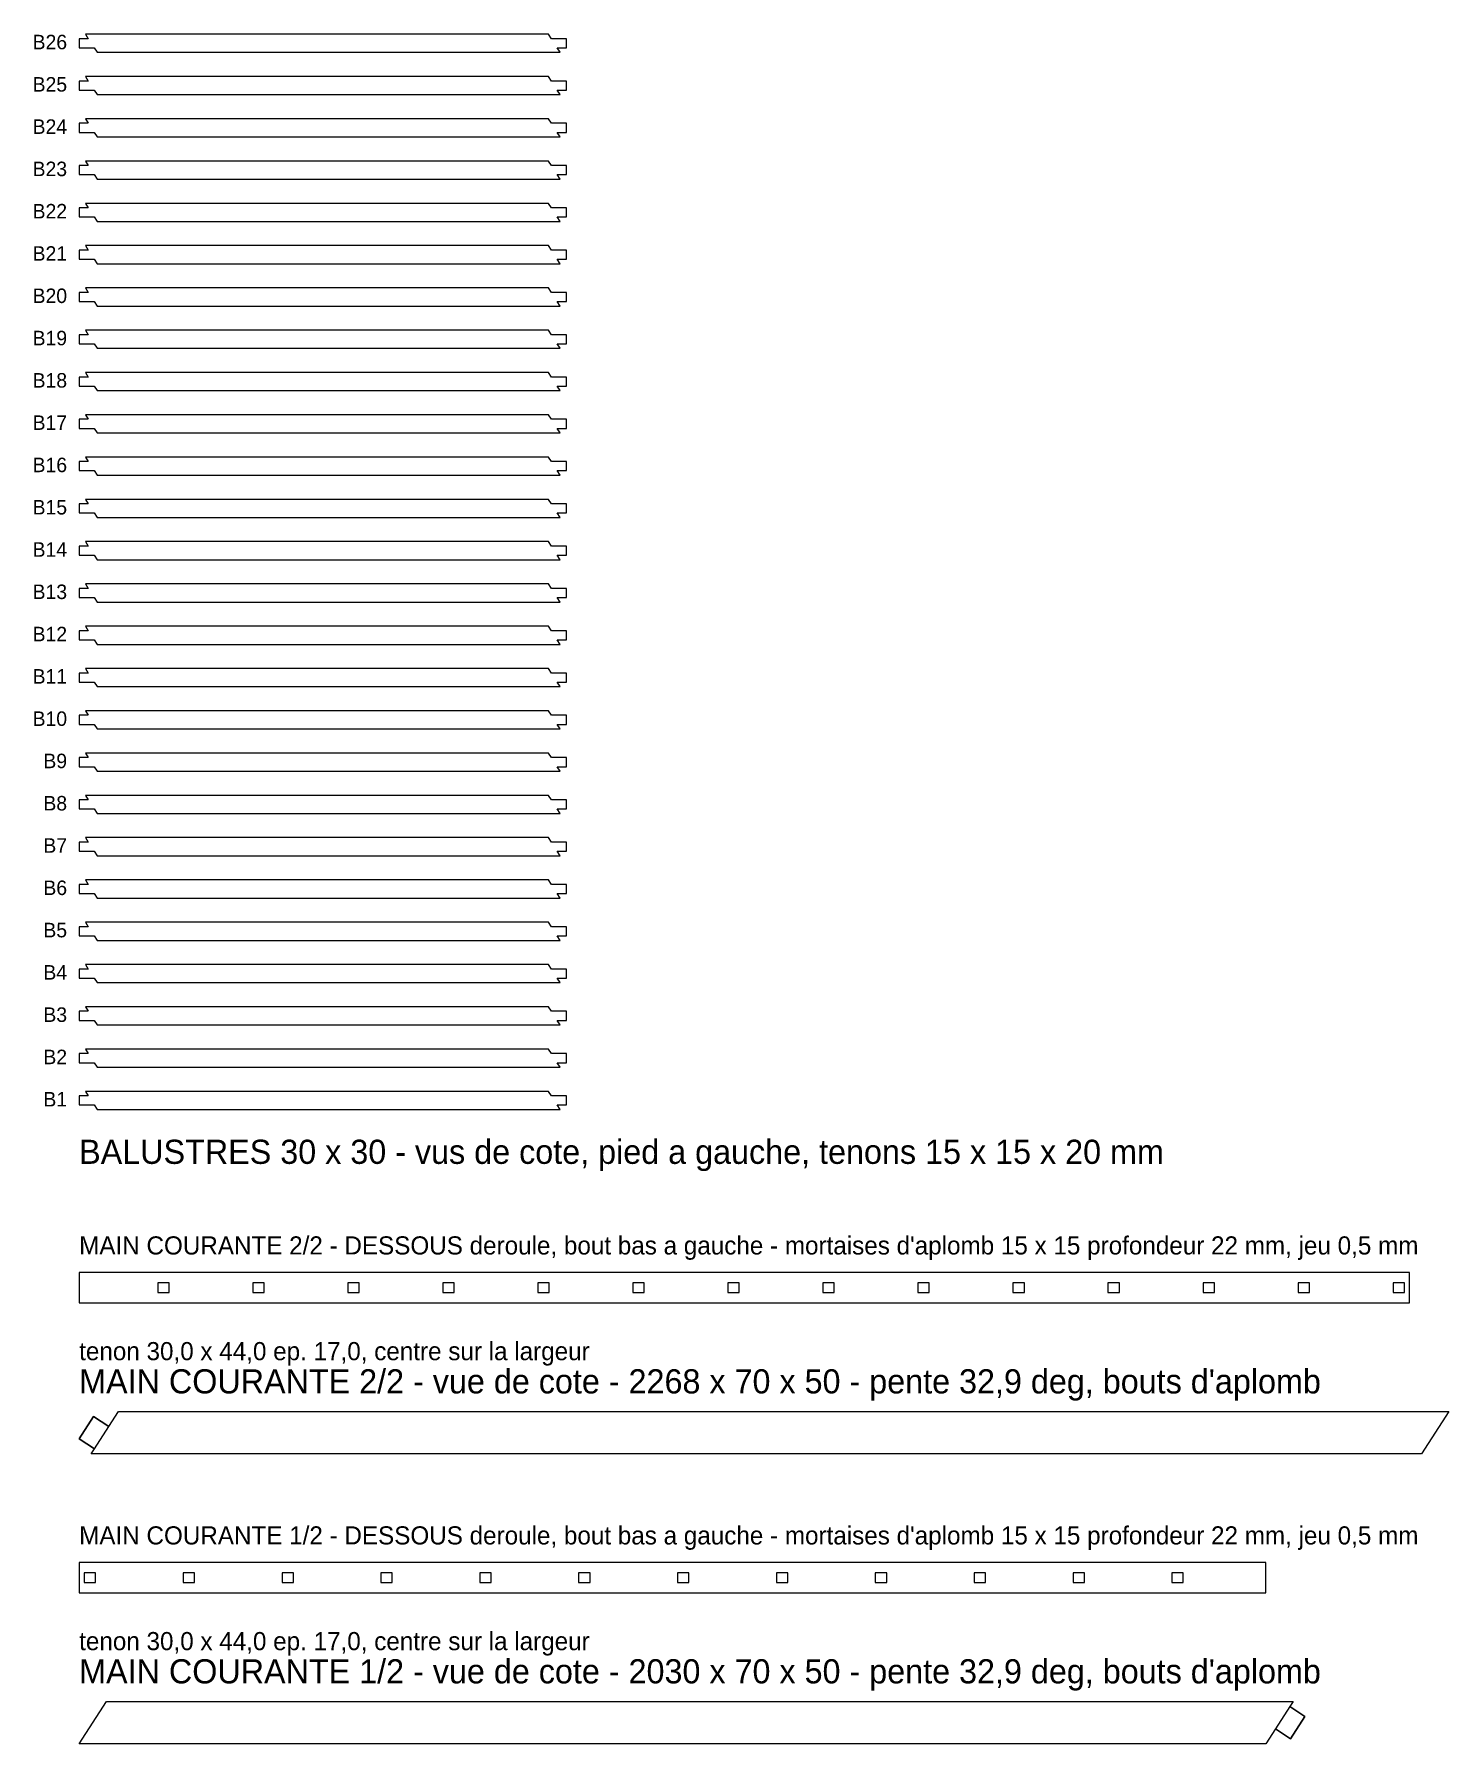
# Model space of a CAD drawing. Header units: millimetres. Extents: x -74 to 2268, y 0 to 2830.
import ezdxf
from ezdxf.enums import TextEntityAlignment as Align

# ---------------------------------------------------------------- set-up
doc = ezdxf.new("R2010")
doc.units = ezdxf.units.MM
for name, color, linetype in [('DECOUPE', 7, 'CONTINUOUS'), ('MORTAISE', 2, 'CONTINUOUS'), ('TENON', 6, 'CONTINUOUS'), ('TEXTE', 3, 'CONTINUOUS')]:
    doc.layers.add(name, color=color, linetype=linetype)

msp = doc.modelspace()

# ---------------------------------------------------------------- linework, layer by layer
at = {"layer": 'DECOUPE'}
for points in [[(10.308, 2830), (15.154, 2822.5), (0, 2822.5), (0, 2807.5), (24.846, 2807.5), (29.692, 2800), (796.351, 2800), (791.505, 2807.5), (806.658, 2807.5), (806.658, 2822.5), (781.812, 2822.5), (776.966, 2830)], [(10.308, 2760), (15.154, 2752.5), (0, 2752.5), (0, 2737.5), (24.846, 2737.5), (29.692, 2730), (796.351, 2730), (791.505, 2737.5), (806.658, 2737.5), (806.658, 2752.5), (781.812, 2752.5), (776.966, 2760)], [(10.308, 2690), (15.154, 2682.5), (0, 2682.5), (0, 2667.5), (24.846, 2667.5), (29.692, 2660), (796.351, 2660), (791.505, 2667.5), (806.658, 2667.5), (806.658, 2682.5), (781.812, 2682.5), (776.966, 2690)], [(10.308, 2620), (15.154, 2612.5), (0, 2612.5), (0, 2597.5), (24.846, 2597.5), (29.692, 2590), (796.351, 2590), (791.505, 2597.5), (806.658, 2597.5), (806.658, 2612.5), (781.812, 2612.5), (776.966, 2620)], [(10.308, 2550), (15.154, 2542.5), (0, 2542.5), (0, 2527.5), (24.846, 2527.5), (29.692, 2520), (796.351, 2520), (791.505, 2527.5), (806.658, 2527.5), (806.658, 2542.5), (781.812, 2542.5), (776.966, 2550)], [(10.308, 2480), (15.154, 2472.5), (0, 2472.5), (0, 2457.5), (24.846, 2457.5), (29.692, 2450), (796.351, 2450), (791.505, 2457.5), (806.658, 2457.5), (806.658, 2472.5), (781.812, 2472.5), (776.966, 2480)], [(10.308, 2410), (15.154, 2402.5), (0, 2402.5), (0, 2387.5), (24.846, 2387.5), (29.692, 2380), (796.351, 2380), (791.505, 2387.5), (806.658, 2387.5), (806.658, 2402.5), (781.812, 2402.5), (776.966, 2410)], [(10.308, 2340), (15.154, 2332.5), (0, 2332.5), (0, 2317.5), (24.846, 2317.5), (29.692, 2310), (796.351, 2310), (791.505, 2317.5), (806.658, 2317.5), (806.658, 2332.5), (781.812, 2332.5), (776.966, 2340)], [(10.308, 2270), (15.154, 2262.5), (0, 2262.5), (0, 2247.5), (24.846, 2247.5), (29.692, 2240), (796.351, 2240), (791.505, 2247.5), (806.658, 2247.5), (806.658, 2262.5), (781.812, 2262.5), (776.966, 2270)], [(10.308, 2200), (15.154, 2192.5), (0, 2192.5), (0, 2177.5), (24.846, 2177.5), (29.692, 2170), (796.351, 2170), (791.505, 2177.5), (806.658, 2177.5), (806.658, 2192.5), (781.812, 2192.5), (776.966, 2200)], [(10.308, 2130), (15.154, 2122.5), (0, 2122.5), (0, 2107.5), (24.846, 2107.5), (29.692, 2100), (796.351, 2100), (791.505, 2107.5), (806.658, 2107.5), (806.658, 2122.5), (781.812, 2122.5), (776.966, 2130)], [(10.308, 2060), (15.154, 2052.5), (0, 2052.5), (0, 2037.5), (24.846, 2037.5), (29.692, 2030), (796.351, 2030), (791.505, 2037.5), (806.658, 2037.5), (806.658, 2052.5), (781.812, 2052.5), (776.966, 2060)], [(10.308, 1990), (15.154, 1982.5), (0, 1982.5), (0, 1967.5), (24.846, 1967.5), (29.692, 1960), (796.351, 1960), (791.505, 1967.5), (806.658, 1967.5), (806.658, 1982.5), (781.812, 1982.5), (776.966, 1990)], [(10.308, 1920), (15.154, 1912.5), (0, 1912.5), (0, 1897.5), (24.846, 1897.5), (29.692, 1890), (796.351, 1890), (791.505, 1897.5), (806.658, 1897.5), (806.658, 1912.5), (781.812, 1912.5), (776.966, 1920)], [(10.308, 1850), (15.154, 1842.5), (0, 1842.5), (0, 1827.5), (24.846, 1827.5), (29.692, 1820), (796.351, 1820), (791.505, 1827.5), (806.658, 1827.5), (806.658, 1842.5), (781.812, 1842.5), (776.966, 1850)], [(10.308, 1780), (15.154, 1772.5), (0, 1772.5), (0, 1757.5), (24.846, 1757.5), (29.692, 1750), (796.351, 1750), (791.505, 1757.5), (806.658, 1757.5), (806.658, 1772.5), (781.812, 1772.5), (776.966, 1780)], [(10.308, 1710), (15.154, 1702.5), (0, 1702.5), (0, 1687.5), (24.846, 1687.5), (29.692, 1680), (796.351, 1680), (791.505, 1687.5), (806.658, 1687.5), (806.658, 1702.5), (781.812, 1702.5), (776.966, 1710)], [(10.308, 1640), (15.154, 1632.5), (0, 1632.5), (0, 1617.5), (24.846, 1617.5), (29.692, 1610), (796.351, 1610), (791.505, 1617.5), (806.658, 1617.5), (806.658, 1632.5), (781.812, 1632.5), (776.966, 1640)], [(10.308, 1570), (15.154, 1562.5), (0, 1562.5), (0, 1547.5), (24.846, 1547.5), (29.692, 1540), (796.351, 1540), (791.505, 1547.5), (806.658, 1547.5), (806.658, 1562.5), (781.812, 1562.5), (776.966, 1570)], [(10.308, 1500), (15.154, 1492.5), (0, 1492.5), (0, 1477.5), (24.846, 1477.5), (29.692, 1470), (796.351, 1470), (791.505, 1477.5), (806.658, 1477.5), (806.658, 1492.5), (781.812, 1492.5), (776.966, 1500)], [(10.308, 1430), (15.154, 1422.5), (0, 1422.5), (0, 1407.5), (24.846, 1407.5), (29.692, 1400), (796.351, 1400), (791.505, 1407.5), (806.658, 1407.5), (806.658, 1422.5), (781.812, 1422.5), (776.966, 1430)], [(10.308, 1360), (15.154, 1352.5), (0, 1352.5), (0, 1337.5), (24.846, 1337.5), (29.692, 1330), (796.351, 1330), (791.505, 1337.5), (806.658, 1337.5), (806.658, 1352.5), (781.812, 1352.5), (776.966, 1360)], [(10.308, 1290), (15.154, 1282.5), (0, 1282.5), (0, 1267.5), (24.846, 1267.5), (29.692, 1260), (796.351, 1260), (791.505, 1267.5), (806.658, 1267.5), (806.658, 1282.5), (781.812, 1282.5), (776.966, 1290)], [(10.308, 1220), (15.154, 1212.5), (0, 1212.5), (0, 1197.5), (24.846, 1197.5), (29.692, 1190), (796.351, 1190), (791.505, 1197.5), (806.658, 1197.5), (806.658, 1212.5), (781.812, 1212.5), (776.966, 1220)], [(10.308, 1150), (15.154, 1142.5), (0, 1142.5), (0, 1127.5), (24.846, 1127.5), (29.692, 1120), (796.351, 1120), (791.505, 1127.5), (806.658, 1127.5), (806.658, 1142.5), (781.812, 1142.5), (776.966, 1150)], [(10.308, 1080), (15.154, 1072.5), (0, 1072.5), (0, 1057.5), (24.846, 1057.5), (29.692, 1050), (796.351, 1050), (791.505, 1057.5), (806.658, 1057.5), (806.658, 1072.5), (781.812, 1072.5), (776.966, 1080)], [(0, 730), (2202.599, 730), (2202.599, 780), (0, 780)], [(65.001, 550), (2267.601, 550), (2222.37, 480), (19.77, 480), (25.198, 488.399), (0, 504.681), (23.856, 541.601), (49.054, 525.319)], [(0, 250), (1964.481, 250), (1964.481, 300), (0, 300)], [(45.231, 70), (2009.711, 70), (2004.284, 61.601), (2029.482, 45.319), (2005.626, 8.399), (1980.428, 24.681), (1964.481, 0), (0, 0)]]:
    msp.add_lwpolyline(points, close=True, dxfattribs=at)
at = {"layer": 'MORTAISE'}
for points in [[(130.04, 747), (148.899, 747), (148.899, 763), (130.04, 763)], [(287.369, 747), (306.228, 747), (306.228, 763), (287.369, 763)], [(444.697, 747), (463.556, 747), (463.556, 763), (444.697, 763)], [(602.026, 747), (620.885, 747), (620.885, 763), (602.026, 763)], [(759.354, 747), (778.213, 747), (778.213, 763), (759.354, 763)], [(916.683, 747), (935.542, 747), (935.542, 763), (916.683, 763)], [(1074.011, 747), (1092.87, 747), (1092.87, 763), (1074.011, 763)], [(1231.34, 747), (1250.199, 747), (1250.199, 763), (1231.34, 763)], [(1388.668, 747), (1407.527, 747), (1407.527, 763), (1388.668, 763)], [(1545.997, 747), (1564.856, 747), (1564.856, 763), (1545.997, 763)], [(1703.325, 747), (1722.184, 747), (1722.184, 763), (1703.325, 763)], [(1860.654, 747), (1879.513, 747), (1879.513, 763), (1860.654, 763)], [(2017.983, 747), (2036.841, 747), (2036.841, 763), (2017.983, 763)], [(2175.311, 747), (2194.17, 747), (2194.17, 763), (2175.311, 763)], [(8.429, 267), (27.288, 267), (27.288, 283), (8.429, 283)], [(172.136, 267), (190.995, 267), (190.995, 283), (172.136, 283)], [(335.843, 267), (354.702, 267), (354.702, 283), (335.843, 283)], [(499.55, 267), (518.409, 267), (518.409, 283), (499.55, 283)], [(663.256, 267), (682.115, 267), (682.115, 283), (663.256, 283)], [(826.963, 267), (845.822, 267), (845.822, 283), (826.963, 283)], [(990.67, 267), (1009.529, 267), (1009.529, 283), (990.67, 283)], [(1154.376, 267), (1173.235, 267), (1173.235, 283), (1154.376, 283)], [(1318.083, 267), (1336.942, 267), (1336.942, 283), (1318.083, 283)], [(1481.79, 267), (1500.649, 267), (1500.649, 283), (1481.79, 283)], [(1645.497, 267), (1664.356, 267), (1664.356, 283), (1645.497, 283)], [(1809.203, 267), (1828.062, 267), (1828.062, 283), (1809.203, 283)]]:
    msp.add_lwpolyline(points, close=True, dxfattribs=at)
at = {"layer": 'TENON'}
for points in [[(0, 504.681), (25.198, 488.399), (49.054, 525.319), (23.856, 541.601)], [(1980.428, 24.681), (2005.626, 8.399), (2029.482, 45.319), (2004.284, 61.601)]]:
    msp.add_lwpolyline(points, close=True, dxfattribs=at)

# ---------------------------------------------------------------- texts
at = {"layer": 'TEXTE'}
for s, p in [('B26', (-20, 2805)), ('B25', (-20, 2735)), ('B24', (-20, 2665)), ('B23', (-20, 2595)), ('B22', (-20, 2525)), ('B21', (-20, 2455)), ('B20', (-20, 2385)), ('B19', (-20, 2315)), ('B18', (-20, 2245)), ('B17', (-20, 2175)), ('B16', (-20, 2105)), ('B15', (-20, 2035)), ('B14', (-20, 1965)), ('B13', (-20, 1895)), ('B12', (-20, 1825)), ('B11', (-20, 1755)), ('B10', (-20, 1685)), ('B9', (-20, 1615)), ('B8', (-20, 1545)), ('B7', (-20, 1475)), ('B6', (-20, 1405)), ('B5', (-20, 1335)), ('B4', (-20, 1265)), ('B3', (-20, 1195)), ('B2', (-20, 1125)), ('B1', (-20, 1055))]:
    msp.add_text(s, height=24, dxfattribs=at).set_placement(p, align=Align.RIGHT)
for s, height, p in [('BALUSTRES 30 x 30 - vus de cote, pied a gauche, tenons 15 x 15 x 20 mm', 40, (0, 960)), ("MAIN COURANTE 2/2 - DESSOUS deroule, bout bas a gauche - mortaises d'aplomb 15 x 15 profondeur 22 mm, jeu 0,5 mm", 30, (0, 810)), ('tenon 30,0 x 44,0 ep. 17,0, centre sur la largeur', 30, (0, 635)), ("MAIN COURANTE 2/2 - vue de cote - 2268 x 70 x 50 - pente 32,9 deg, bouts d'aplomb", 40, (0, 580)), ("MAIN COURANTE 1/2 - DESSOUS deroule, bout bas a gauche - mortaises d'aplomb 15 x 15 profondeur 22 mm, jeu 0,5 mm", 30, (0, 330)), ('tenon 30,0 x 44,0 ep. 17,0, centre sur la largeur', 30, (0, 155)), ("MAIN COURANTE 1/2 - vue de cote - 2030 x 70 x 50 - pente 32,9 deg, bouts d'aplomb", 40, (0, 100))]:
    msp.add_text(s, height=height, dxfattribs=at).set_placement(p)

doc.saveas('drawing.dxf')
